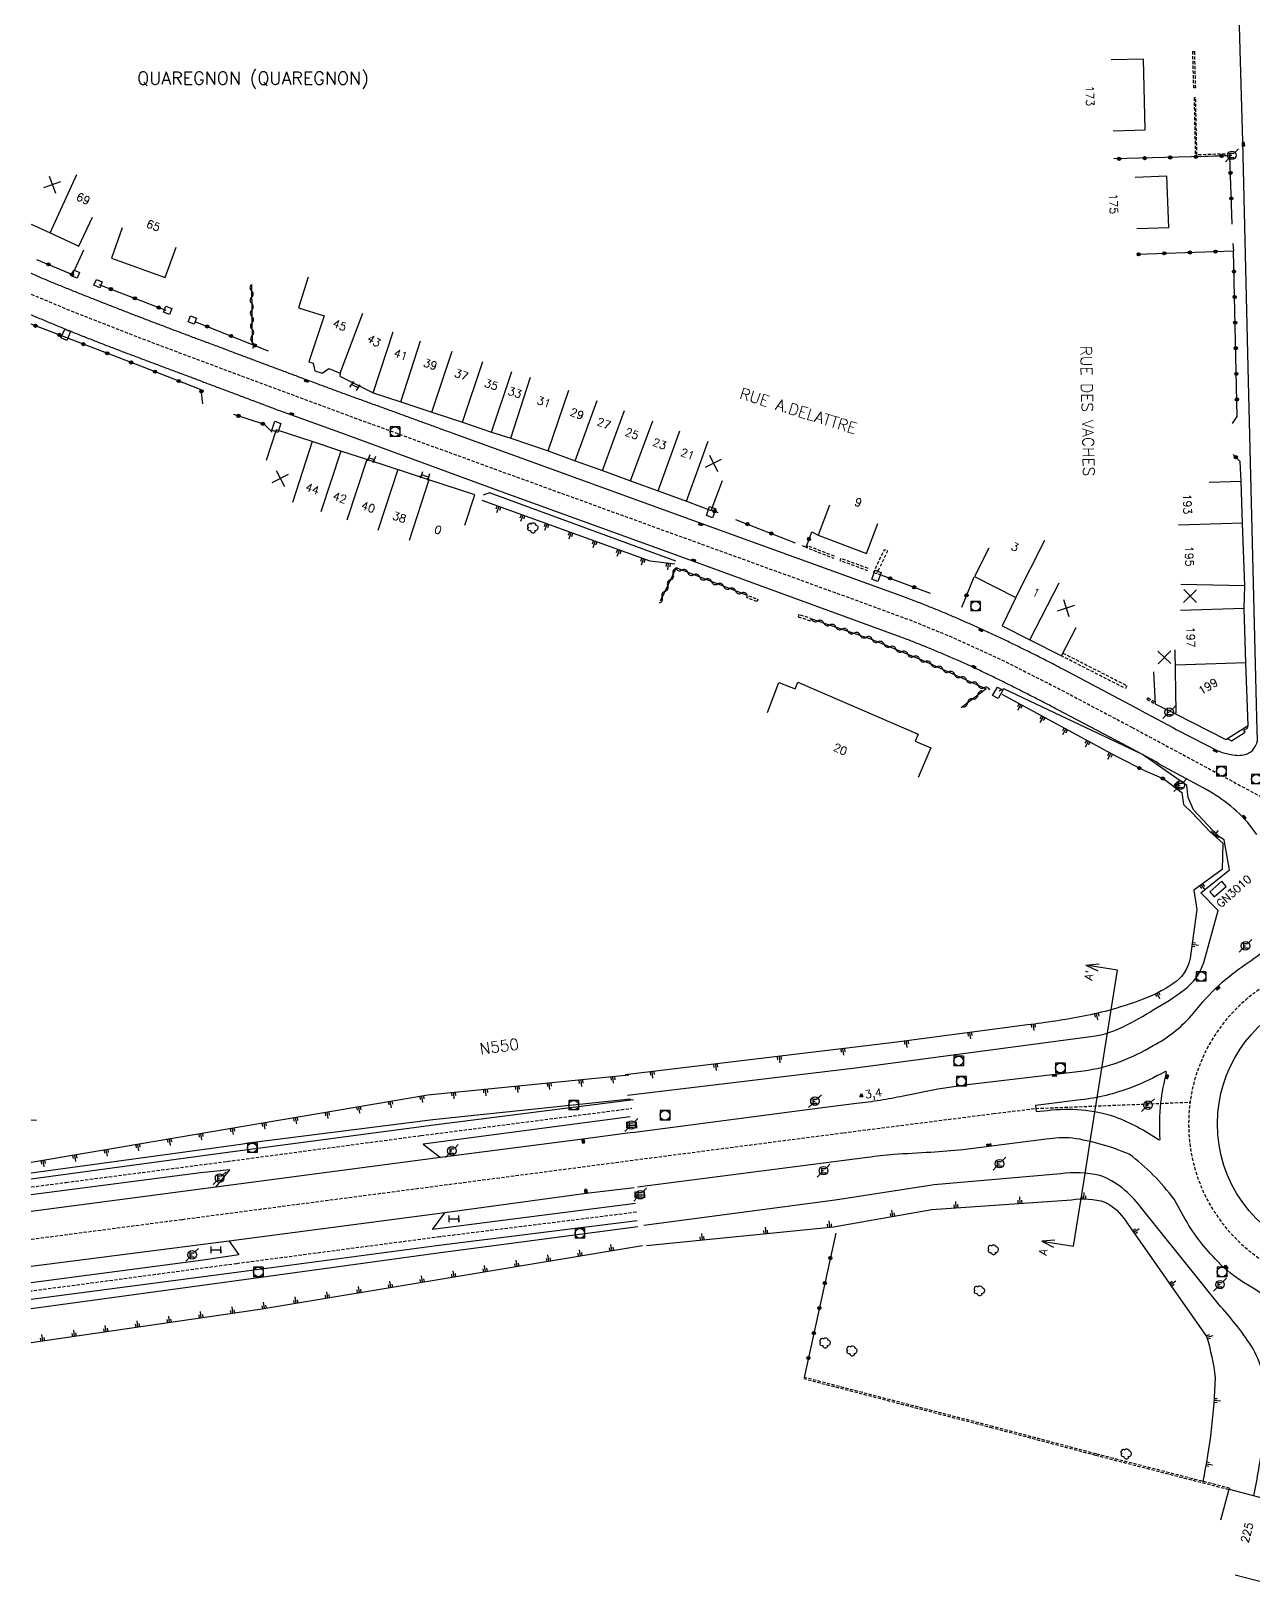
# Model space of a CAD drawing. Header units: millimetres. Extents: x 114000 to 115000, y 124000 to 125000.
# Drawn here: x 114000 to 114190.9, y 124000 to 124244 of the extents above; entities that cross this region are included whole.
import ezdxf
from ezdxf.enums import TextEntityAlignment as Align

# ---------------------------------------------------------------- set-up
doc = ezdxf.new("R2010")
doc.units = ezdxf.units.MM
doc.linetypes.add('DASHED', pattern=[0.75, 0.5, -0.25])
doc.layers.get('0').update_dxf_attribs({"linetype": 'CONTINUOUS'})
for name, color, linetype in [('W0001', 6, 'DASHED'), ('W0008', 7, 'CONTINUOUS'), ('W0100', 7, 'CONTINUOUS'), ('W0105', 7, 'CONTINUOUS'), ('W0112', 1, 'DASHED'), ('W0211', 2, 'CONTINUOUS'), ('W0300', 7, 'CONTINUOUS'), ('W0310', 3, 'CONTINUOUS'), ('W0322', 7, 'CONTINUOUS'), ('W0334', 7, 'CONTINUOUS'), ('W0400', 7, 'CONTINUOUS'), ('W0420', 7, 'CONTINUOUS'), ('W0471', 7, 'CONTINUOUS'), ('W0851', 7, 'CONTINUOUS'), ('W0980', 7, 'CONTINUOUS'), ('W0984', 7, 'CONTINUOUS'), ('W0989', 7, 'CONTINUOUS'), ('W0991', 7, 'CONTINUOUS'), ('W1102', 7, 'CONTINUOUS'), ('W1471', 7, 'CONTINUOUS'), ('W1474', 7, 'CONTINUOUS')]:
    doc.layers.add(name, color=color, linetype=linetype)
doc.styles.get("Standard").update_dxf_attribs({"font": 'romans.shx', "width": 0.85})

# ---------------------------------------------------------------- blocks, each defined once
blk = doc.blocks.new('T471')
for p, q in [((-0.333334, 0.333334), (-0.333334, -0.333334)), ((-0.333334, 0.333334), (0.333334, 0.333334)), ((-0.333334, 0), (0, 0)), ((0.500001, 0.500001), (1.000002, 1.000002)), ((-0.500001, -0.500001), (-1.000002, -1.000002)), ((-0.333334, -0.333334), (0.333334, -0.333334))]:
    blk.add_line(p, q)
blk.add_ellipse((0, 0), major_axis=(0.471405, 0.471405), ratio=1, start_param=5.4977871438, end_param=11.780972451)
blk = doc.blocks.new('T1474')
at = {"color": 0, "linetype": 'Continuous', "flags": 128}
for points in [[(-0.75, -0.5), (-0.75, 0.5)], [(-0.75, 0), (0.75, 0)], [(0.75, 0), (0.75, -0.5), (0.75, 0.5)]]:
    blk.add_lwpolyline(points, dxfattribs=at)
blk = doc.blocks.new('T420')
for p, q in [((0.75, 0.75), (-0.75, 0.75)), ((-0.75, 0.75), (-0.75, -0.75)), ((0.75, 0.75), (0.75, -0.75)), ((0.75, -0.75), (-0.75, -0.75))]:
    blk.add_line(p, q)
blk.add_ellipse((0, 0), major_axis=(-0.53, 0.53), ratio=1, start_param=3.926991, end_param=10.210176)
blk = doc.blocks.new('T400')
for p, q in [((-0.15, 0.3), (0.15, 0.3)), ((-0.15, -0.25), (-0.15, 0.3)), ((-0.15, 0.15), (0.15, 0.15)), ((-0.15, 0), (0.15, 0)), ((0.15, 0.3), (0.15, -0.25)), ((-0.15, -0.15), (0.15, -0.15)), ((-0.15, -0.25), (-0.15, -0.3)), ((-0.15, -0.3), (0.15, -0.3)), ((0.15, -0.3), (0.15, -0.25))]:
    blk.add_line(p, q)
blk = doc.blocks.new('t211o')
at = {"color": 0, "linetype": 'Continuous'}
for p, q in [((-0.29, 0.5), (-0.29, 0)), ((0, 1), (0, 0)), ((0.29, 0.5), (0.29, 0))]:
    blk.add_line(p, q, dxfattribs=at)
blk = doc.blocks.new('t322o')
at = {"color": 0, "linetype": 'Continuous'}
for radius in [0.25, 0.15]:
    blk.add_circle((0, 0), radius, dxfattribs=at)
blk = doc.blocks.new('T851')
for p, q in [((-0.25, -0.15), (0, 0.32)), ((0, 0.32), (0.25, -0.15)), ((-0.25, -0.15), (0.25, -0.15))]:
    blk.add_line(p, q)
for major_axis in [(-0.106, 0.106), (-0.0354, 0.0354), (-0.0236, 0.0236)]:
    blk.add_ellipse((0, 0), major_axis=major_axis, ratio=1, start_param=3.926991, end_param=10.210176)
blk = doc.blocks.new('T300')
for p, q in [((-0.8, 0.51), (-0.86, 0.34)), ((-0.86, 0.34), (-0.86, 0.17)), ((-0.86, 0.17), (-0.74, 0.06)), ((-0.69, 0.63), (-0.8, 0.51)), ((-0.8, -0.06), (-0.74, 0.06)), ((-0.74, 0.06), (-0.69, 0.11)), ((-0.57, 0.69), (-0.69, 0.63)), ((-0.46, 0.69), (-0.57, 0.69)), ((-0.29, 0.63), (-0.46, 0.69)), ((-0.29, 0.63), (-0.17, 0.74)), ((-0.23, 0.57), (-0.29, 0.63)), ((-0.17, 0.74), (-0.06, 0.8)), ((-0.06, 0.8), (0.06, 0.8)), ((0.06, 0.8), (0.23, 0.74)), ((0.23, 0.74), (0.34, 0.63)), ((0.34, 0.63), (0.4, 0.51)), ((0.46, 0.46), (0.34, 0.46)), ((0.4, 0.51), (0.4, 0.46)), ((0.57, 0.4), (0.46, 0.46)), ((0.57, 0.4), (0.69, 0.29)), ((0.69, 0.29), (0.74, 0.17)), ((0.74, 0.06), (0.69, -0.17)), ((0.74, 0.17), (0.74, 0.06)), ((-0.8, -0.17), (-0.8, -0.06)), ((-0.8, -0.23), (-0.8, -0.17)), ((-0.74, -0.34), (-0.8, -0.23)), ((-0.69, -0.4), (-0.74, -0.34)), ((-0.51, -0.46), (-0.69, -0.4)), ((-0.4, -0.46), (-0.51, -0.46)), ((-0.4, -0.46), (-0.34, -0.46)), ((-0.34, -0.46), (-0.34, -0.4)), ((-0.34, -0.51), (-0.34, -0.46)), ((-0.29, -0.63), (-0.34, -0.51)), ((-0.17, -0.74), (-0.29, -0.63)), ((-0.06, -0.8), (-0.17, -0.74)), ((0.06, -0.8), (-0.06, -0.8)), ((0.17, -0.74), (0.06, -0.8)), ((0.23, -0.69), (0.17, -0.74)), ((0.29, -0.46), (0.23, -0.46)), ((0.29, -0.63), (0.23, -0.69)), ((0.46, -0.4), (0.29, -0.46)), ((0.34, -0.51), (0.29, -0.63)), ((0.34, -0.51), (0.34, -0.46)), ((0.57, -0.34), (0.46, -0.4)), ((0.63, -0.29), (0.57, -0.34)), ((0.69, -0.17), (0.63, -0.29))]:
    blk.add_line(p, q)
blk = doc.blocks.new('t991o')
at = {"color": 0, "linetype": 'Continuous'}
for p, q in [((-1, 1), (1, -1)), ((-1, -1), (1, 1))]:
    blk.add_line(p, q, dxfattribs=at)
blk = doc.blocks.new('t105o')
for p, q in [((-0.5, 0), (0.5, 0)), ((0.5, 0), (0.2, 0.1)), ((0.5, 0), (0.2, -0.1))]:
    blk.add_line(p, q)
blk = doc.blocks.new('t112o')
at = {"color": 0, "linetype": 'Continuous'}
for p, q in [((-0.5, 0.5), (0.5, 0.5)), ((-0.5, -0.5), (-0.5, 0.5)), ((0.5, 0.5), (0.5, -0.5)), ((0.5, -0.5), (-0.5, -0.5))]:
    blk.add_line(p, q, dxfattribs=at)
blk = doc.blocks.new('t310o')
at = {"color": 0, "linetype": 'Continuous'}
for centre, start, end in [((-0.5, 0.38), 216.8699, 323.1304), ((0.5, -0.37), 36.8699, 143.1303)]:
    blk.add_arc(centre, 0.625, start, end, dxfattribs=at)
blk = doc.blocks.new('T1471')
at = {"color": 0, "linetype": 'Continuous', "flags": 128}
blk.add_lwpolyline([(-0.75, -0.5), (-0.75, 0.5), (0.75, 0.5), (0.75, -0.5), (-0.75, -0.5)], dxfattribs=at)

msp = doc.modelspace()

# ---------------------------------------------------------------- linework, layer by layer
at = {"layer": 'W0001', "flags": 128}
msp.add_lwpolyline([(114000, 124202.89), (114005.97, 124200.38), (114017.11, 124196.02), (114031.82, 124190.49), (114050.61, 124183.53), (114072.33, 124175.59), (114129.26, 124154.92), (114137.37, 124151.94), (114144.03, 124149.22), (114151.54, 124145.78), (114160.27, 124141.37), (114171.9, 124135.22)], dxfattribs=at)
at = {"layer": 'W0001'}
for points in [[(114171.92, 124135.21), (114196, 124122.26)], [(114000, 124063.4), (114005.44, 124064.12), (114030.6, 124067.4), (114060.86, 124071.43), (114093.81, 124075.69)], [(114094.29, 124067.63), (114126.86, 124071.87), (114150.24, 124074.86), (114156.89, 124075.67), (114180.99, 124076.65)], [(114000, 124055.24), (114023.6, 124058.34), (114094.05, 124067.59)], [(114094.52, 124059.45), (114063.81, 124055.6), (114032.07, 124051.41), (114009.07, 124048.32), (114000, 124047.12)]]:
    msp.add_lwpolyline(points, dxfattribs=at)
msp.add_lwpolyline([(114202.87, 124098.53, 0.922922), (114205.59, 124047.75, 0.513245), (114230.62, 124080.83, 0.36578), (114202.86, 124098.58)], format="xyb", dxfattribs=at)
at = {"layer": 'W0008', "flags": 128}
for points in [[(114173.32, 124137.85), (114178.39, 124135.12), (114178.81, 124134.85), (114181.24, 124133.64), (114185.32, 124131.56, 0.0687), (114187.13, 124131.03, 0.1029), (114189.36, 124130.89, 0.165), (114190.87, 124131.77, 0.087), (114191.52, 124133.12), (114191.42, 124136.68), (114190.14, 124189.26), (114189.21, 124226.75), (114188.82, 124241.08), (114188.52, 124252.53, 0.0012), (114188.24, 124262.42, 0.0032), (114187.85, 124273.67), (114186.53, 124303.96), (114186.11, 124314.09), (114184.05, 124360.64), (114183.41, 124376.56, 0.0172), (114182.66, 124387.17, 0.0091), (114181.6, 124395.07), (114174.69, 124436.66, 0.0136)], [(114191.4, 124118.45, 0.0597), (114188.26, 124122.12, 0.0345), (114184.48, 124124.95), (114183.71, 124125.37, 0.006914), (114183.04, 124125.74), (114176.15, 124129.44), (114175.69, 124129.82), (114170.52, 124132.57)], [(114093.88, 124071.89), (114122.37, 124075.67), (114128.9, 124076.47, 0.0091), (114132.59, 124076.97, 0.0089), (114136.2, 124077.65), (114141.62, 124078.72), (114146.22, 124079.41), (114164.33, 124081.56, 0.0595), (114169.95, 124082.95, 0.0418), (114175.24, 124085.48, 0.0873), (114181.22, 124090.19), (114182.54, 124091.76, -0.0428), (114186.55, 124095.86, -0.022), (114190.05, 124098.47, 0.0777), (114193.56, 124101.5, 0.0592)], [(114202.1, 124000), (114203.62, 124007.95), (114204.27, 124011.93), (114204.15, 124012.49, 0.0156), (114203.27, 124029.22, 0.0767), (114199.92, 124037.85, 0.0608), (114195.06, 124044.12, 0.0628), (114191.1, 124047.41), (114189.34, 124048.48, -0.0595), (114185.36, 124051.71, -0.0707), (114179.95, 124058.86), (114178.49, 124061.51, 0.0708), (114171.48, 124068.53, 0.0606), (114162.61, 124071.04, 0.0455), (114158.49, 124070.88), (114145.49, 124069.22), (114140.51, 124068.81, -0.0007), (114134.69, 124068.48, 0.012), (114130.63, 124068.01), (114123.74, 124067.12), (114094.7, 124063.35)]]:
    msp.add_lwpolyline(points, format="xyb", dxfattribs=at)
for points in [[(114173.32, 124137.85), (114161.32, 124144.18), (114161.1, 124144.3), (114160.88, 124144.42), (114160.66, 124144.53), (114160.44, 124144.65), (114160.23, 124144.77), (114160.01, 124144.88), (114159.79, 124145), (114159.57, 124145.11), (114159.35, 124145.23), (114159.13, 124145.34), (114158.91, 124145.45), (114158.69, 124145.57), (114158.47, 124145.68), (114158.25, 124145.79), (114158.03, 124145.91), (114157.81, 124146.02), (114157.58, 124146.13), (114157.36, 124146.25), (114157.13, 124146.36), (114156.9, 124146.47), (114156.68, 124146.59), (114156.45, 124146.7), (114156.22, 124146.81), (114156, 124146.93), (114155.77, 124147.04), (114155.54, 124147.15), (114155.31, 124147.27), (114155.09, 124147.38), (114154.86, 124147.49), (114154.63, 124147.6), (114154.4, 124147.71), (114154.18, 124147.82), (114153.95, 124147.94), (114153.72, 124148.05), (114153.49, 124148.16), (114153.26, 124148.27), (114153.04, 124148.38), (114152.81, 124148.49), (114152.58, 124148.6), (114152.35, 124148.71), (114152.12, 124148.82), (114151.89, 124148.92), (114151.66, 124149.03), (114151.43, 124149.14), (114151.2, 124149.25), (114150.98, 124149.36), (114150.75, 124149.46), (114150.53, 124149.57), (114150.3, 124149.67), (114150.08, 124149.77), (114149.86, 124149.88), (114149.63, 124149.98), (114149.41, 124150.08), (114149.19, 124150.19), (114148.96, 124150.29), (114148.74, 124150.39), (114148.51, 124150.5), (114148.29, 124150.6), (114148.06, 124150.7), (114147.84, 124150.8), (114147.62, 124150.9), (114147.39, 124151.01), (114147.17, 124151.11), (114146.94, 124151.21), (114146.72, 124151.31), (114146.49, 124151.41), (114146.27, 124151.51), (114146.04, 124151.61), (114145.82, 124151.71), (114145.59, 124151.81), (114145.36, 124151.91), (114145.14, 124152.01), (114144.91, 124152.11), (114144.69, 124152.2), (114144.46, 124152.3), (114144.23, 124152.4), (114144.01, 124152.5), (114143.78, 124152.6), (114143.55, 124152.69), (114143.33, 124152.79), (114143.1, 124152.89), (114142.87, 124152.98), (114142.65, 124153.08), (114142.42, 124153.17), (114142.19, 124153.27), (114141.97, 124153.36), (114141.74, 124153.45), (114141.51, 124153.55), (114141.28, 124153.64), (114141.06, 124153.73), (114140.83, 124153.83), (114140.6, 124153.92), (114140.37, 124154.01), (114140.14, 124154.1), (114139.92, 124154.19), (114139.69, 124154.28), (114139.46, 124154.37), (114139.23, 124154.46), (114139, 124154.55), (114138.77, 124154.64), (114138.54, 124154.73), (114138.31, 124154.82), (114138.08, 124154.91), (114137.85, 124155), (114137.62, 124155.08), (114137.39, 124155.17), (114137.16, 124155.26), (114136.93, 124155.34), (114136.7, 124155.43), (114104.06, 124167.28), (114073.67, 124178.29), (114065.88, 124181.13), (114065.64, 124181.22), (114065.4, 124181.31), (114065.17, 124181.39), (114064.93, 124181.48), (114064.7, 124181.56), (114064.46, 124181.65), (114064.23, 124181.73), (114063.99, 124181.82), (114063.76, 124181.91), (114063.52, 124181.99), (114063.29, 124182.08), (114063.05, 124182.16), (114062.82, 124182.25), (114062.58, 124182.33), (114062.35, 124182.42), (114062.11, 124182.51), (114061.88, 124182.59), (114061.64, 124182.68), (114061.4, 124182.76), (114061.17, 124182.85), (114060.93, 124182.93), (114060.7, 124183.02), (114060.46, 124183.11), (114060.23, 124183.19), (114059.99, 124183.28), (114059.76, 124183.36), (114059.52, 124183.45), (114059.29, 124183.53), (114059.05, 124183.62), (114058.82, 124183.71), (114058.58, 124183.79), (114058.35, 124183.88), (114058.11, 124183.96), (114057.88, 124184.05), (114057.64, 124184.13), (114057.4, 124184.22), (114057.17, 124184.31), (114056.93, 124184.39), (114056.7, 124184.48), (114056.46, 124184.56), (114056.23, 124184.65), (114055.99, 124184.73), (114055.76, 124184.82), (114055.52, 124184.9), (114055.29, 124184.99), (114055.05, 124185.08), (114054.81, 124185.16), (114054.58, 124185.25), (114054.34, 124185.33), (114054.11, 124185.42), (114053.87, 124185.5), (114053.64, 124185.59), (114053.4, 124185.67), (114053.16, 124185.76), (114052.93, 124185.84), (114052.69, 124185.93), (114052.46, 124186.01), (114052.22, 124186.1), (114051.99, 124186.18), (114051.75, 124186.27), (114051.52, 124186.36), (114051.28, 124186.44), (114051.04, 124186.53), (114050.81, 124186.61), (114050.57, 124186.7), (114050.34, 124186.78), (114050.1, 124186.87), (114049.87, 124186.95), (114049.63, 124187.04), (114049.4, 124187.13), (114049.16, 124187.21), (114048.93, 124187.3), (114048.69, 124187.38), (114048.46, 124187.47), (114048.22, 124187.56), (114047.98, 124187.64), (114047.75, 124187.73), (114047.51, 124187.82), (114047.28, 124187.9), (114047.04, 124187.99), (114046.8, 124188.08), (114046.57, 124188.17), (114046.33, 124188.25), (114046.09, 124188.34), (114045.86, 124188.43), (114045.62, 124188.52), (114045.38, 124188.61), (114045.14, 124188.69), (114044.91, 124188.78), (114044.67, 124188.87), (114044.43, 124188.96), (114044.2, 124189.05), (114043.96, 124189.13), (114043.72, 124189.22), (114043.49, 124189.31), (114043.25, 124189.4), (114043.01, 124189.49), (114042.78, 124189.58), (114042.54, 124189.66), (114042.3, 124189.75), (114042.07, 124189.84), (114041.83, 124189.93), (114041.59, 124190.02), (114041.36, 124190.11), (114041.12, 124190.2), (114040.88, 124190.28), (114040.65, 124190.37), (114040.41, 124190.46), (114040.17, 124190.55), (114039.94, 124190.64), (114039.7, 124190.73), (114039.46, 124190.82), (114039.23, 124190.91), (114038.99, 124190.99), (114038.75, 124191.08), (114038.52, 124191.17), (114038.29, 124191.26), (114038.06, 124191.34), (114037.83, 124191.43), (114037.59, 124191.52), (114037.36, 124191.6), (114037.13, 124191.69), (114036.9, 124191.78), (114036.67, 124191.86), (114036.44, 124191.95), (114036.2, 124192.04), (114035.97, 124192.12), (114035.74, 124192.21), (114035.51, 124192.3), (114035.28, 124192.39), (114035.05, 124192.47), (114034.81, 124192.56), (114034.58, 124192.65), (114034.35, 124192.73), (114034.12, 124192.82), (114033.89, 124192.91), (114033.66, 124192.99), (114033.42, 124193.08), (114033.19, 124193.17), (114032.96, 124193.26), (114032.73, 124193.34), (114032.5, 124193.43), (114032.27, 124193.52), (114032.03, 124193.6), (114031.8, 124193.69), (114031.57, 124193.78), (114031.34, 124193.87), (114031.11, 124193.95), (114030.88, 124194.04), (114030.64, 124194.13), (114030.41, 124194.22), (114030.18, 124194.3), (114029.95, 124194.39), (114029.72, 124194.48), (114029.49, 124194.56), (114029.26, 124194.65), (114029.02, 124194.74), (114028.79, 124194.83), (114028.56, 124194.91), (114028.33, 124195), (114028.09, 124195.09), (114027.85, 124195.18), (114027.62, 124195.26), (114027.38, 124195.35), (114027.15, 124195.44), (114026.91, 124195.53), (114026.68, 124195.61), (114026.44, 124195.7), (114026.2, 124195.79), (114025.97, 124195.88), (114025.73, 124195.97), (114025.5, 124196.05), (114025.26, 124196.14), (114025.03, 124196.23), (114024.79, 124196.32), (114024.56, 124196.41), (114024.32, 124196.49), (114024.09, 124196.58), (114023.85, 124196.67), (114023.62, 124196.76), (114023.38, 124196.85), (114023.15, 124196.94), (114022.91, 124197.03), (114022.68, 124197.11), (114022.44, 124197.2), (114022.2, 124197.29), (114021.97, 124197.38), (114021.73, 124197.47), (114021.5, 124197.56), (114021.26, 124197.65), (114021.03, 124197.74), (114020.79, 124197.83), (114020.56, 124197.92), (114020.32, 124198), (114020.09, 124198.09), (114019.85, 124198.18), (114019.62, 124198.27), (114019.39, 124198.36), (114019.15, 124198.45), (114018.92, 124198.54), (114018.68, 124198.63), (114018.45, 124198.72), (114018.21, 124198.81), (114017.98, 124198.9), (114017.74, 124198.99), (114017.51, 124199.08), (114017.28, 124199.17), (114017.05, 124199.26), (114016.82, 124199.35), (114016.59, 124199.43), (114016.35, 124199.52), (114016.12, 124199.61), (114015.89, 124199.7), (114015.66, 124199.79), (114015.43, 124199.88), (114015.2, 124199.97), (114014.97, 124200.06), (114014.74, 124200.15), (114014.51, 124200.24), (114014.27, 124200.33), (114014.04, 124200.42), (114013.81, 124200.51), (114013.58, 124200.6), (114013.35, 124200.69), (114013.12, 124200.78), (114012.89, 124200.87), (114012.66, 124200.96), (114012.43, 124201.05), (114012.2, 124201.14), (114011.97, 124201.23), (114011.74, 124201.32), (114011.51, 124201.41), (114011.27, 124201.5), (114011.04, 124201.59), (114010.81, 124201.68), (114010.58, 124201.77), (114010.35, 124201.86), (114010.12, 124201.95), (114009.89, 124202.04), (114009.66, 124202.14), (114009.43, 124202.23), (114009.2, 124202.32), (114008.97, 124202.41), (114008.74, 124202.5), (114008.51, 124202.59), (114008.28, 124202.69), (114008.05, 124202.78), (114007.82, 124202.87), (114007.59, 124202.96), (114007.36, 124203.05), (114007.13, 124203.15), (114006.9, 124203.24), (114006.67, 124203.33), (114006.44, 124203.42), (114006.21, 124203.52), (114005.98, 124203.61), (114005.75, 124203.7), (114005.52, 124203.79), (114005.29, 124203.89), (114005.06, 124203.98), (114004.83, 124204.07), (114004.6, 124204.17), (114004.37, 124204.26), (114004.14, 124204.35), (114003.91, 124204.45), (114003.68, 124204.54), (114003.45, 124204.64), (114003.22, 124204.73), (114003, 124204.83), (114002.77, 124204.92), (114002.54, 124205.02), (114002.31, 124205.12), (114002.08, 124205.21), (114001.85, 124205.31), (114001.62, 124205.41), (114001.4, 124205.51), (114001.17, 124205.6), (114000.94, 124205.7), (114000.71, 124205.8), (114000.49, 124205.9), (114000.26, 124206), (114000.03, 124206.1), (114000, 124206.11)], [(114170.52, 124132.57), (114160.36, 124137.95), (114160.14, 124138.07), (114159.92, 124138.18), (114159.69, 124138.3), (114159.47, 124138.42), (114159.25, 124138.53), (114159.03, 124138.65), (114158.8, 124138.77), (114158.58, 124138.88), (114158.36, 124139), (114158.13, 124139.11), (114157.91, 124139.23), (114157.69, 124139.35), (114157.46, 124139.46), (114157.24, 124139.58), (114157.02, 124139.69), (114156.79, 124139.81), (114156.57, 124139.92), (114156.35, 124140.03), (114156.12, 124140.15), (114155.9, 124140.26), (114155.67, 124140.38), (114155.45, 124140.49), (114155.23, 124140.6), (114155, 124140.72), (114154.78, 124140.83), (114154.55, 124140.94), (114154.33, 124141.06), (114154.1, 124141.17), (114153.88, 124141.28), (114153.65, 124141.4), (114153.42, 124141.51), (114153.2, 124141.62), (114152.97, 124141.74), (114152.75, 124141.85), (114152.52, 124141.96), (114152.3, 124142.08), (114152.07, 124142.19), (114151.84, 124142.3), (114151.62, 124142.41), (114151.39, 124142.53), (114151.17, 124142.64), (114150.94, 124142.75), (114150.71, 124142.86), (114150.49, 124142.97), (114150.26, 124143.08), (114150.03, 124143.2), (114149.81, 124143.31), (114149.58, 124143.42), (114149.35, 124143.53), (114149.13, 124143.64), (114148.9, 124143.74), (114148.67, 124143.85), (114148.44, 124143.96), (114148.21, 124144.07), (114147.99, 124144.18), (114147.76, 124144.28), (114147.53, 124144.39), (114147.3, 124144.5), (114147.07, 124144.6), (114146.84, 124144.71), (114146.62, 124144.81), (114146.39, 124144.92), (114146.16, 124145.02), (114145.93, 124145.12), (114145.7, 124145.23), (114145.47, 124145.33), (114145.24, 124145.43), (114145.01, 124145.53), (114144.78, 124145.64), (114144.55, 124145.74), (114144.32, 124145.84), (114144.09, 124145.94), (114143.86, 124146.04), (114143.63, 124146.14), (114143.4, 124146.24), (114143.17, 124146.34), (114142.94, 124146.44), (114142.71, 124146.54), (114142.48, 124146.64), (114142.25, 124146.74), (114142.02, 124146.83), (114141.79, 124146.93), (114141.55, 124147.03), (114141.32, 124147.13), (114141.09, 124147.22), (114140.86, 124147.32), (114140.63, 124147.42), (114140.4, 124147.51), (114140.18, 124147.6), (114139.95, 124147.7), (114139.72, 124147.79), (114139.5, 124147.88), (114139.27, 124147.97), (114139.04, 124148.06), (114138.81, 124148.15), (114138.59, 124148.24), (114138.36, 124148.33), (114138.13, 124148.42), (114137.9, 124148.51), (114137.68, 124148.6), (114137.45, 124148.69), (114137.22, 124148.78), (114136.99, 124148.87), (114136.76, 124148.95), (114136.53, 124149.04), (114136.3, 124149.13), (114136.07, 124149.21), (114135.84, 124149.3), (114135.62, 124149.38), (114135.39, 124149.47), (114102.89, 124161.33), (114072.32, 124172.41), (114048.34, 124181.2), (114038.69, 124184.71), (114038.46, 124184.79), (114038.22, 124184.88), (114037.99, 124184.97), (114037.75, 124185.06), (114037.52, 124185.15), (114037.28, 124185.24), (114037.04, 124185.33), (114036.81, 124185.41), (114036.57, 124185.5), (114036.34, 124185.59), (114036.1, 124185.68), (114035.86, 124185.77), (114035.63, 124185.86), (114035.39, 124185.95), (114035.16, 124186.03), (114034.92, 124186.12), (114034.69, 124186.21), (114034.45, 124186.3), (114034.21, 124186.39), (114033.98, 124186.48), (114033.74, 124186.57), (114033.51, 124186.65), (114033.27, 124186.74), (114033.04, 124186.83), (114032.8, 124186.92), (114032.56, 124187.01), (114032.33, 124187.1), (114032.09, 124187.19), (114031.86, 124187.28), (114031.62, 124187.36), (114031.39, 124187.45), (114031.15, 124187.54), (114030.91, 124187.63), (114030.68, 124187.72), (114030.45, 124187.81), (114030.22, 124187.89), (114029.99, 124187.98), (114029.75, 124188.07), (114029.52, 124188.15), (114029.29, 124188.24), (114029.06, 124188.33), (114028.83, 124188.42), (114028.6, 124188.5), (114028.37, 124188.59), (114028.14, 124188.68), (114027.91, 124188.76), (114027.67, 124188.85), (114027.44, 124188.94), (114027.21, 124189.03), (114026.98, 124189.11), (114026.75, 124189.2), (114026.52, 124189.29), (114026.29, 124189.38), (114026.06, 124189.46), (114025.83, 124189.55), (114025.6, 124189.64), (114025.36, 124189.72), (114025.13, 124189.81), (114024.9, 124189.9), (114024.67, 124189.99), (114024.44, 124190.07), (114024.21, 124190.16), (114023.98, 124190.25), (114023.75, 124190.33), (114023.52, 124190.42), (114023.28, 124190.51), (114023.05, 124190.6), (114022.81, 124190.69), (114022.58, 124190.77), (114022.34, 124190.86), (114022.11, 124190.95), (114021.87, 124191.04), (114021.64, 124191.12), (114021.4, 124191.21), (114021.17, 124191.3), (114020.93, 124191.39), (114020.7, 124191.48), (114020.46, 124191.56), (114020.23, 124191.65), (114019.99, 124191.74), (114019.76, 124191.83), (114019.52, 124191.91), (114019.29, 124192), (114019.06, 124192.09), (114018.82, 124192.18), (114018.59, 124192.26), (114018.35, 124192.35), (114018.12, 124192.44), (114017.88, 124192.53), (114017.65, 124192.61), (114017.41, 124192.7), (114017.18, 124192.79), (114016.94, 124192.88), (114016.71, 124192.97), (114016.47, 124193.05), (114016.24, 124193.14), (114016, 124193.23), (114015.77, 124193.32), (114015.53, 124193.41), (114015.3, 124193.5), (114015.07, 124193.58), (114014.83, 124193.67), (114014.6, 124193.76), (114014.36, 124193.85), (114014.13, 124193.94), (114013.9, 124194.03), (114013.66, 124194.12), (114013.43, 124194.21), (114013.19, 124194.3), (114012.96, 124194.39), (114012.73, 124194.48), (114012.49, 124194.57), (114012.26, 124194.66), (114012.03, 124194.75), (114011.79, 124194.84), (114011.56, 124194.93), (114011.33, 124195.02), (114011.09, 124195.11), (114010.86, 124195.2), (114010.63, 124195.3), (114010.39, 124195.39), (114010.16, 124195.48), (114009.93, 124195.57), (114009.7, 124195.66), (114009.46, 124195.75), (114009.23, 124195.84), (114009, 124195.93), (114008.76, 124196.03), (114008.53, 124196.12), (114008.3, 124196.21), (114008.07, 124196.3), (114007.83, 124196.39), (114007.6, 124196.49), (114007.37, 124196.58), (114007.14, 124196.67), (114006.91, 124196.76), (114006.67, 124196.86), (114006.44, 124196.95), (114006.21, 124197.05), (114005.98, 124197.14), (114005.75, 124197.23), (114005.51, 124197.33), (114005.28, 124197.42), (114005.05, 124197.52), (114004.82, 124197.61), (114004.59, 124197.71), (114004.36, 124197.8), (114004.13, 124197.9), (114003.89, 124197.99), (114003.66, 124198.09), (114003.43, 124198.19), (114003.2, 124198.28), (114002.97, 124198.38), (114002.74, 124198.48), (114002.51, 124198.57), (114002.28, 124198.67), (114002.05, 124198.77), (114001.82, 124198.86), (114001.58, 124198.96), (114001.35, 124199.06), (114001.12, 124199.15), (114000.89, 124199.25), (114000.66, 124199.35), (114000.43, 124199.45), (114000.2, 124199.55), (114000, 124199.63)]]:
    msp.add_lwpolyline(points, dxfattribs=at)
at = {"layer": 'W0008', "elevation": 100.54, "flags": 128}
for points in [[(114159.89, 124055.11), (114157.84, 124054.93), (114162.77, 124054.14), (114164.69, 124066.13), (114165.54, 124071.48), (114169.67, 124097.28), (114164.73, 124098.07), (114166.78, 124098.25), (114166.78, 124098.25)], [(114164.73, 124098.07), (114166.57, 124097.15), (114166.57, 124097.15)], [(114157.84, 124054.93), (114159.68, 124054), (114159.68, 124054)]]:
    msp.add_lwpolyline(points, dxfattribs=at)
at = {"layer": 'W0008', "flags": 128}
for points in [[(114222.2, 124059.59, -0.7285), (114185.34, 124074.97, -0.6473), (114221.43, 124087.81, -0.38565)], [(114176.3, 124070.8, -0.0343), (114176.42, 124076.57, -0.0288), (114177.33, 124081.33), (114177.13, 124081.44, -0.0269), (114171.76, 124078.91, -0.062), (114163.87, 124077), (114156.83, 124076.15), (114156.95, 124075.18), (114158.71, 124075.37, -0.0467), (114164.03, 124075.46, -0.0631), (114169.21, 124074.4, -0.0544), (114176.16, 124070.77)]]:
    msp.add_lwpolyline(points, format="xyb", close=True, dxfattribs=at)
at = {"layer": 'W0008'}
for points in [[(114094.08, 124077.02), (114062.9, 124073.07), (114030.3, 124068.74), (114000, 124064.62)], [(114093.53, 124074.36), (114061.23, 124070.11), (114063.92, 124068)], [(114093.92, 124071.91), (114086.17, 124070.87), (114063.94, 124068), (114028.85, 124063.38), (114000, 124059.58)], [(114028.85, 124063.38), (114031.03, 124066.07), (114026.44, 124065.6), (114000, 124062.17)], [(114094.19, 124063.27), (114086.66, 124062.4), (114064.59, 124059.35), (114030.9, 124054.93), (114000, 124050.98)], [(114094.4, 124060.81), (114062.68, 124056.77), (114064.59, 124059.35)], [(114094.64, 124058.09), (114063.29, 124054.23), (114032.86, 124050.15), (114000, 124045.81)], [(114030.9, 124054.93), (114032.41, 124052.82), (114026.85, 124051.98), (114000, 124048.42)]]:
    msp.add_lwpolyline(points, dxfattribs=at)
at = {"layer": 'W0100', "flags": 128}
for points in [[(114168.98, 124228.43), (114173.98, 124228.56), (114173.69, 124239.63), (114168.69, 124239.5)], [(114172.66, 124213.14), (114177.66, 124213.31), (114177.38, 124221.3), (114172.39, 124221.13)], [(114000, 124213.84), (114002.96, 124212.48), (114007.45, 124210.4), (114009.55, 124214.94)], [(114014.2, 124213.23), (114012.51, 124208.52), (114020.93, 124205.51), (114022.61, 124210.22)], [(114043.26, 124205.54), (114041.75, 124200.77), (114045.73, 124199.51), (114043.35, 124192.34), (114044.02, 124192.12), (114044.31, 124190.93), (114045.42, 124190.53), (114046.47, 124191.25), (114048.26, 124190.57), (114048.2, 124190.06), (114053.41, 124187.47), (114057.7, 124186.08), (114062.59, 124184.47), (114067.37, 124182.87), (114071.89, 124181.35), (114074.92, 124180.38), (114080.73, 124178.42), (114084.94, 124176.87), (114089.21, 124175.33), (114093.6, 124173.71), (114097.89, 124172.14), (114102.32, 124170.53), (114106.2, 124169.09), (114107.94, 124173.77)], [(114051.05, 124188.27), (114050.04, 124188.79)], [(114067.73, 124166.81), (114069.27, 124171.56), (114062.12, 124173.88), (114052.39, 124177.07), (114048.33, 124178.38), (114043.88, 124179.85), (114038.25, 124181.67), (114036.71, 124176.91)], [(114052.71, 124177.33), (114053.59, 124177.05)], [(114062.07, 124174.32), (114060.95, 124174.67)], [(114175.26, 124143.86), (114175.55, 124138.86), (114178.7, 124137.33), (114186.57, 124133.31), (114190.06, 124135.5), (114189.71, 124145.31), (114189.46, 124153.77), (114189.53, 124157.34), (114189.18, 124167.13), (114188.96, 124173.64), (114183.96, 124173.47)], [(114124.69, 124169.93), (114122.91, 124165.26), (114130.45, 124162.38), (114132.23, 124167.05)], [(114149.58, 124163.23), (114147.34, 124158.76), (114153.79, 124155.52), (114151.62, 124151.09), (114155.97, 124148.9), (114160.91, 124146.36), (114163.19, 124150.81)], [(114114.99, 124137.54), (114116.78, 124142.21), (114119.32, 124141.23), (114119.74, 124142.27), (114138.53, 124134.16), (114138.05, 124133.05), (114140.51, 124131.99), (114138.53, 124127.4)], [(114185.8, 124011.37), (114187.08, 124016.2), (114202.5, 124012.12), (114201.71, 124007.62), (114194.96, 124009.41), (114192.86, 124001.48), (114188.03, 124002.76)]]:
    msp.add_lwpolyline(points, dxfattribs=at)
msp.add_lwpolyline([(114185.93, 124111.16), (114184.06, 124109.5), (114184.76, 124108.71), (114186.63, 124110.37)], close=True, dxfattribs=at)
at = {"layer": 'W0112'}
for points in [[(114181.57, 124235.1), (114181.41, 124240.78), (114181.66, 124240.78), (114181.82, 124235.11)], [(114181.61, 124233.58), (114181.82, 124224.4), (114187.27, 124224.56), (114187.26, 124224.81), (114182.06, 124224.65), (114181.86, 124233.59)], [(114184.35, 124118.9), (114185.31, 124117.98), (114185.48, 124118.16), (114184.52, 124119.08)]]:
    msp.add_lwpolyline(points, close=True, dxfattribs=at)
at = {"layer": 'W0112', "flags": 128}
for points in [[(114125.43, 124161.94), (114121.22, 124163.59), (114121.1, 124163.29), (114125.31, 124161.64)], [(114130.7, 124160.05), (114126.43, 124161.6), (114126.31, 124161.29), (114130.58, 124159.74)], [(114133.74, 124162.8), (114132.02, 124159.17), (114131.55, 124159.4), (114133.27, 124163.02)], [(114113.38, 124154.88), (114111.74, 124155.47), (114111.87, 124155.81), (114113.5, 124155.22)], [(114119.78, 124152.48), (114121.77, 124151.85), (114121.88, 124152.19), (114119.88, 124152.82)]]:
    msp.add_lwpolyline(points, close=True, dxfattribs=at)
msp.add_lwpolyline([(114161.14, 124146.81), (114171.12, 124141.73), (114170.89, 124141.29), (114160.9, 124146.37)], dxfattribs=at)
at = {"layer": 'W0112'}
for points in [[(114175.53, 124139.16), (114174.36, 124139.8), (114174.24, 124139.59), (114175.55, 124138.86)], [(114187.05, 124016.09), (114166.25, 124021.45), (114150.11, 124025.74), (114120.65, 124033.41)], [(114187.19, 124016.18), (114187.22, 124016.31), (114166.31, 124021.69), (114150.18, 124025.98), (114120.71, 124033.65)]]:
    msp.add_lwpolyline(points, dxfattribs=at)
at = {"layer": 'W0211', "flags": 128}
for points in [[(114100.53, 124160.68), (114096.64, 124161.18), (114070.42, 124170.66)], [(114100.66, 124161.17), (114071.57, 124171.84), (114070.58, 124171.51)], [(114173.54, 124130.96), (114151.9, 124141.21), (114151.1, 124140.88)], [(114169.5, 124130.66), (114151.62, 124140.36)], [(114184.52, 124119.08), (114181.5, 124122.34), (114180.67, 124124.26), (114180.5, 124126.13), (114173.54, 124130.96)]]:
    msp.add_lwpolyline(points, dxfattribs=at)
at = {"layer": 'W0211'}
for points in [[(114176.93, 124127.13), (114179.7, 124125.04), (114179.95, 124123.17), (114181.28, 124121.91), (114184.11, 124118.9), (114186.09, 124117.14), (114186.01, 124113), (114181.6, 124109.76), (114182.04, 124106.75), (114181.02, 124099.16, -0.2094), (114178.29, 124095.12, -0.0649), (114173.25, 124092.59, -0.0426), (114164.32, 124090.07, -0.0158), (114155.61, 124088.72), (114134.8, 124085.95), (114092.75, 124080.9)], [(114096.08, 124054.25), (114125.3, 124057.16), (114140.65, 124059.88), (114162.48, 124061.39, -0.1154), (114167.68, 124061.04, -0.1354), (114170.97, 124058.04), (114183.56, 124040.04, -0.0437), (114184.91, 124033.62, -0.043011), (114182.97, 124017.4)]]:
    msp.add_lwpolyline(points, format="xyb", dxfattribs=at)
at = {"layer": 'W0211', "flags": 128}
for points in [[(114093.15, 124077.73), (114128.73, 124082.04), (114165.87, 124086.95, 0.0814), (114170.65, 124088.49, 0.0198), (114175.25, 124091.07, 0.0368), (114180.06, 124094.2, 0.1577), (114183.12, 124098.47), (114185.37, 124106.57), (114182.68, 124109.38), (114187.14, 124112.97), (114186.34, 124117.62), (114185.48, 124118.16)], [(114190.96, 124015.18, 0.013402), (114192.36, 124023.38, 0.0283), (114192.82, 124028.63, 0.053), (114192.45, 124033.59, 0.0796), (114190.85, 124038.11, 0.0413), (114185.75, 124044.73), (114173.24, 124060.32, 0.0536), (114170.38, 124063.24, 0.0952), (114166.87, 124065.18, 0.0951), (114160.76, 124065.47), (114141.03, 124063.72), (114125.56, 124061.35), (114095.69, 124057.37)]]:
    msp.add_lwpolyline(points, format="xyb", dxfattribs=at)
at = {"layer": 'W0211'}
for points in [[(114093.34, 124080.85), (114061.93, 124077.75), (114000, 124067.21)], [(114093.57, 124077.1), (114062.71, 124073.89), (114034.34, 124070.29), (114032.72, 124070.04), (114000, 124065.54)], [(114094.73, 124057.16), (114063.13, 124053.03), (114035.51, 124049.21), (114000, 124044.34)], [(114000, 124039.08), (114035.72, 124044.29), (114095.46, 124054.24)]]:
    msp.add_lwpolyline(points, dxfattribs=at)
at = {"layer": 'W0310', "flags": 128}
for points in [[(114034.39, 124204.41), (114034.52, 124194.95)], [(114111.87, 124155.81), (114100.73, 124160.11), (114098.25, 124154.95), (114098.25, 124154.95)], [(114121.87, 124152.14), (114131.07, 124149.06), (114139.29, 124145.65), (114149.13, 124141.25), (114145.22, 124138.28)]]:
    msp.add_lwpolyline(points, dxfattribs=at)
at = {"layer": 'W0322'}
msp.add_line((114000.84, 124073.81), (114000, 124073.83), dxfattribs=at)
at = {"layer": 'W0322', "flags": 128}
for points in [[(114187.57, 124213.84), (114187.21, 124224.51), (114169.1, 124224.01)], [(114008.16, 124209.77), (114006.55, 124206.21)], [(114000.84, 124208.32), (114006.43, 124205.95)], [(114010.57, 124204.4), (114021.03, 124200.37)], [(114026.82, 124185.73), (114026.55, 124187.96), (114017.13, 124191.63), (114000.65, 124197.95), (114000, 124198.2)], [(114025.63, 124198.58), (114037.01, 124194.03)], [(114037.65, 124181.33), (114036.43, 124182.55), (114031.64, 124184.1)], [(114188.96, 124173.64), (114188.82, 124176.73), (114187.71, 124177.83)], [(114106.22, 124169.18), (114107.22, 124168.78)], [(114110, 124167.69), (114119.32, 124164.06)], [(114120.4, 124163.63), (114121.03, 124163.37), (114121.89, 124165.77), (114122.91, 124165.26)], [(114132.27, 124159.18), (114140.41, 124156.16)], [(114145.32, 124153.98), (114147.29, 124158.75)], [(114125.66, 124056.2), (114120.71, 124033.65)]]:
    msp.add_lwpolyline(points, dxfattribs=at)
at = {"layer": 'W0322'}
for points in [[(114187.66, 124210.78), (114187.79, 124209.63), (114172.8, 124209.11)], [(114187.6, 124182.68), (114188.36, 124183.76), (114187.79, 124209.63)], [(114176.93, 124127.13), (114174.02, 124128.34), (114169.5, 124130.66)]]:
    msp.add_lwpolyline(points, dxfattribs=at)
at = {"layer": 'W0334', "flags": 128}
msp.add_lwpolyline([(114186.79, 124133.45), (114187.45, 124133.11), (114189.6, 124134.44), (114189.41, 124134.78), (114189.97, 124135.09), (114190.06, 124135.5)], dxfattribs=at)
at = {"layer": 'W1102'}
for p, q in [((114189.18, 124167.13), (114179.19, 124166.78)), ((114189.53, 124157.34), (114179.53, 124157.52)), ((114189.46, 124153.77), (114179.47, 124153.48)), ((114189.71, 124145.31), (114178.71, 124144.92))]:
    msp.add_line(p, q, dxfattribs=at)
at = {"layer": 'W1102', "flags": 128}
for points in [[(114002.96, 124212.48), (114007.14, 124221.56)], [(114048.26, 124190.57), (114051.81, 124199.91)], [(114053.41, 124187.47), (114056.51, 124196.98)], [(114057.7, 124186.08), (114060.82, 124195.58)], [(114062.59, 124184.47), (114065.76, 124193.96)], [(114067.37, 124182.87), (114070.55, 124192.35)], [(114071.89, 124181.35), (114075.07, 124190.83)], [(114074.92, 124180.38), (114077.98, 124189.9)], [(114080.73, 124178.42), (114083.94, 124187.89)], [(114084.94, 124176.87), (114088.39, 124186.25)], [(114089.21, 124175.33), (114092.68, 124184.71)], [(114093.6, 124173.71), (114097.07, 124183.09)], [(114097.89, 124172.14), (114101.32, 124181.53)], [(114043.88, 124179.85), (114040.81, 124170.33)], [(114048.33, 124178.38), (114045.25, 124168.87)], [(114102.32, 124170.53), (114105.74, 124179.93)], [(114052.39, 124177.07), (114049.27, 124167.56)], [(114057.25, 124175.48), (114054.14, 124165.97)], [(114062.12, 124173.88), (114059, 124164.38)], [(114153.79, 124155.52), (114158.28, 124164.45)], [(114155.97, 124148.9), (114160.53, 124157.8)]]:
    msp.add_lwpolyline(points, dxfattribs=at)
at = {"layer": 'W1102'}
msp.add_lwpolyline([(114178.7, 124137.33), (114178.83, 124137.6), (114178.67, 124147.33)], dxfattribs=at)

# ---------------------------------------------------------------- block references
at = {"layer": 'W0105'}
for p, rotation in [((114050.04, 124188.79), 56.81833157794595), ((114051.05, 124188.27), 58.08973467507414), ((114052.71, 124177.33), 249.4240114057602), ((114053.59, 124177.05), 250.2145154068988), ((114060.95, 124174.67), 253.2456342062391), ((114062.07, 124174.32), 252.9618022697568)]:
    msp.add_blockref('t105o', p, dxfattribs=dict(at, rotation=rotation))
at = {"layer": 'W0112'}
for p, rotation in [((114006.9, 124206.02), 337.3073405820954), ((114010.44, 124204.54), 157.307340581895), ((114021.29, 124200.36), 338.9875873473063), ((114025.18, 124198.87), 158.9875873470474)]:
    msp.add_blockref('t112o', p, dxfattribs=dict(at, rotation=rotation))
at = {"layer": 'W0211'}
for p, rotation in [((114073.06, 124169.7), 160.136823666807), ((114076.82, 124168.34), 160.136823666807), ((114080.58, 124166.98), 160.136823666807), ((114084.34, 124165.62), 160.136823666807), ((114088.1, 124164.27), 160.136823666807), ((114091.87, 124162.91), 160.136823666807), ((114095.63, 124161.55), 160.136823666807), ((114099.54, 124160.81), 172.6595338106555), ((114154.56, 124138.77), 151.5123496584501), ((114158.08, 124136.86), 151.5123496584501), ((114161.59, 124134.95), 151.5123496584501), ((114165.11, 124133.04), 151.5123496584501), ((114168.63, 124131.13), 151.5123496584501), ((114178.65, 124125.84), 323.0771946257458), ((114184.73, 124118.35), 318.3074490983494), ((114182.76, 124110.61), 216.329154696401), ((114181.3, 124101.28), 262.3829084469663), ((114175.84, 124093.68), 206.5893554590461), ((114166.38, 124090.5), 193.1218112785134), ((114146.61, 124087.52), 187.5930925594472), ((114156.52, 124088.84), 187.3177191173704), ((114136.69, 124086.2), 187.5930925594472), ((114106.91, 124082.6), 186.8494100713896), ((114116.84, 124083.79), 186.8494100713896), ((114126.77, 124084.99), 186.8494100713896), ((114090.85, 124080.6), 185.6317186516343), ((114096.98, 124081.41), 186.8494100713896), ((114065.98, 124078.15), 185.6317186516343), ((114070.95, 124078.64), 185.6317186516343), ((114075.93, 124079.13), 185.6317186516343), ((114080.9, 124079.62), 185.6317186516343), ((114085.88, 124080.11), 185.6317186516343), ((114051.15, 124075.92), 189.6554049213866), ((114056.08, 124076.76), 189.6554049213866), ((114061.01, 124077.6), 189.6554049213866), ((114036.36, 124073.4), 189.6554049213866), ((114041.29, 124074.24), 189.6554049213866), ((114046.22, 124075.08), 189.6554049213866), ((114021.57, 124070.89), 189.6554049213866), ((114026.5, 124071.73), 189.6554049213866), ((114031.43, 124072.56), 189.6554049213866), ((114006.79, 124068.37), 189.6554049213866), ((114011.72, 124069.21), 189.6554049213866), ((114016.65, 124070.05), 189.6554049213866), ((114001.86, 124067.53), 189.6554049213866), ((114144.42, 124060.14), 3.959688912423519), ((114154.4, 124060.84), 3.959688912423519), ((114164.37, 124061.54), 359.713883604887), ((114134.53, 124058.8), 10.05567020870234), ((114104.77, 124055.12), 5.689143929489394), ((114114.72, 124056.11), 5.689143929489394), ((114124.67, 124057.1), 5.689143929489394), ((114172.2, 124056.29), 304.9835344524491), ((114085.72, 124052.61), 9.451663654379779), ((114090.65, 124053.43), 9.451663654379779), ((114070.92, 124050.15), 9.451663654379779), ((114075.86, 124050.97), 9.451663654379779), ((114080.79, 124051.79), 9.451663654379779), ((114056.13, 124047.69), 9.451663654379779), ((114061.06, 124048.51), 9.451663654379779), ((114065.99, 124049.33), 9.451663654379779), ((114177.93, 124048.1), 304.9835344524491), ((114041.33, 124045.23), 9.451663654379779), ((114046.26, 124046.05), 9.451663654379779), ((114051.2, 124046.87), 9.451663654379779), ((114026.51, 124042.95), 8.293745813396178), ((114031.45, 124043.67), 8.293745813396178), ((114036.4, 124044.4), 9.451663654379779), ((114011.66, 124040.78), 8.293745813396178), ((114016.61, 124041.51), 8.293745813396178), ((114021.56, 124042.23), 8.293745813396178), ((114001.77, 124039.34), 8.293745813396178), ((114006.72, 124040.06), 8.293745813396178), ((114183.61, 124039.88), 286.5840050092161), ((114184.72, 124030.02), 265.9320021896289), ((114183.49, 124020.11), 259.9080007624381)]:
    msp.add_blockref('t211o', p, dxfattribs=dict(at, rotation=rotation))
at = {"layer": 'W0300'}
for p in [(114078.38, 124166.35), (114150.29, 124053.58), (114148.12, 124047.17), (114124.03, 124039.02), (114128.22, 124037.77), (114171.06, 124021.69)]:
    msp.add_blockref('T300', p, dxfattribs=at)
at = {"layer": 'W0310'}
for p, rotation in [((114034.41, 124203.41), 270.7900669721045), ((114034.43, 124201.41), 270.7900669721045), ((114034.46, 124199.41), 270.7900669721045), ((114034.49, 124197.41), 270.7900669721045), ((114034.52, 124195.41), 270.7900669721045), ((114099.4, 124157.35), 244.3853524601382), ((114100.27, 124159.16), 244.3853524601382), ((114101.61, 124159.77), 158.8926530312311), ((114103.47, 124159.05), 158.8926530312311), ((114105.34, 124158.33), 158.8926530312311), ((114098.54, 124155.55), 244.3853524601382), ((114107.2, 124157.61), 158.8926530312311), ((114109.07, 124156.89), 158.8926530312311), ((114110.93, 124156.17), 158.8926530312311), ((114122.82, 124151.82), 341.4800676825519), ((114124.72, 124151.19), 341.4800676825519), ((114126.61, 124150.55), 341.4800676825519), ((114128.51, 124149.92), 341.4800676825519), ((114130.41, 124149.28), 341.4800676825519), ((114132.27, 124148.56), 337.4914730020269), ((114134.12, 124147.8), 337.4914730020269), ((114135.97, 124147.03), 337.4914730020269), ((114137.81, 124146.27), 337.4914730020269), ((114139.66, 124145.49), 335.8867077495007), ((114141.48, 124144.67), 335.8867077495007), ((114143.31, 124143.86), 335.8867077495007), ((114145.13, 124143.04), 335.8867077495007), ((114146.96, 124142.22), 335.8867077495007), ((114148.78, 124141.4), 335.8867077495007), ((114146.24, 124139.06), 217.2838552430451), ((114147.83, 124140.27), 217.2838552430451)]:
    msp.add_blockref('t310o', p, dxfattribs=dict(at, rotation=rotation))
at = {"layer": 'W0322'}
for p, rotation in [((114169.9, 124224.03), 181.5894368853614), ((114173.89, 124224.14), 181.5894368853614), ((114177.89, 124224.25), 181.5894368853614), ((114181.89, 124224.36), 181.5894368853614), ((114185.89, 124224.47), 181.5894368853614), ((114187.3, 124221.83), 91.91212058701186), ((114187.44, 124217.84), 91.91212058701186), ((114176.96, 124209.26), 181.9941238930293), ((114180.96, 124209.4), 181.9941238930293), ((114184.96, 124209.53), 181.9941238930293), ((114002.68, 124207.54), 337.0073699734997), ((114172.96, 124209.12), 181.9941238930293), ((114006.37, 124205.98), 337.0073699734997), ((114187.86, 124206.43), 91.25196056844499), ((114012.44, 124203.68), 338.9309833959737), ((114016.17, 124202.24), 338.9309833959737), ((114187.95, 124202.43), 91.25196056844499), ((114019.91, 124200.8), 338.9309833959737), ((114000.66, 124197.95), 159.0253844729928), ((114027.49, 124197.84), 338.2120027954496), ((114188.04, 124198.44), 91.25196056844499), ((114004.39, 124196.52), 159.0253844729928), ((114008.13, 124195.08), 159.0253844729928), ((114031.2, 124196.35), 338.2120027954496), ((114034.92, 124194.87), 338.2120027954496), ((114011.86, 124193.65), 159.0253844729928), ((114015.6, 124192.22), 159.0253844729928), ((114188.13, 124194.44), 91.25196056844499), ((114019.33, 124190.78), 158.683931872922), ((114188.21, 124190.44), 91.25196056844499), ((114023.05, 124189.32), 158.683931872922), ((114026.58, 124187.71), 96.83239037518479), ((114188.3, 124186.44), 91.25196056844499), ((114032.36, 124183.87), 162.0294752563989), ((114036.17, 124182.64), 162.0294752563989), ((114188.13, 124177.42), 135.4486474115343), ((114111.87, 124166.96), 338.6938531500052), ((114115.59, 124165.51), 338.6938531500052), ((114121.47, 124164.62), 70.24391632534709), ((114134.14, 124158.49), 339.6836756416365), ((114137.89, 124157.1), 339.6836756416365), ((114146.08, 124155.83), 67.56278899068032), ((114173.06, 124128.83), 152.7960160361552), ((114176.72, 124127.22), 157.4513105098821), ((114124.8, 124052.29), 257.6243353911769), ((114123.95, 124048.39), 257.6243353911769), ((114123.09, 124044.48), 257.6243353911769), ((114122.23, 124040.57), 257.6243353911769), ((114121.37, 124036.67), 257.6243353911769)]:
    msp.add_blockref('t322o', p, dxfattribs=dict(at, rotation=rotation))
msp.add_blockref('t322o', (114106.72, 124168.98), dxfattribs=at)
at = {"layer": 'W0400'}
for p, rotation in [((114189.31, 124226.29), 181.6605456919031), ((114042.97, 124189.33), 249.5162316100968), ((114040.7, 124184.18), 70.02548090660021), ((114104.55, 124166.92), 250.050924345269), ((114103.44, 124161.31), 69.94686109118551), ((114148.33, 124150.41), 245.459655888332), ((114147.22, 124144.66), 65.2247323321309), ((114184.96, 124131.56), 64.24514656258928), ((114189.44, 124121.19), 44.32777566931637), ((114185.33, 124094.45), 132.6049504385278), ((114159.82, 124080.82), 97.01009703209535), ((114177.4, 124080.63), 345.1714448884576), ((114086.21, 124070.57), 7.700182093145687), ((114149.59, 124069.98), 97.82402350699535), ((114086.63, 124062.7), 186.606308528218), ((114186.62, 124050.85), 47.06672444481249)]:
    msp.add_blockref('T400', p, dxfattribs=dict(at, rotation=rotation))
at = {"layer": 'W0420'}
for p in [(114056.82, 124181.4), (114147.48, 124154.14), (114185.88, 124128.34), (114191.35, 124127.11), (114182.71, 124096.28), (114144.83, 124083.1), (114160.73, 124081.99), (114145.25, 124079.9), (114084.71, 124076.18), (114098.99, 124074.6), (114034.51, 124069.51), (114085.68, 124056.16), (114035.47, 124050.13), (114185.97, 124050.12)]:
    msp.add_blockref('T420', p, dxfattribs=at)
at = {"layer": 'W0471'}
for p in [(114187.53, 124224.58), (114177.72, 124137.57), (114179.45, 124126.17), (114189.65, 124101.09), (114122.4, 124076.81), (114122.41, 124076.8), (114174.42, 124076.19), (114093.73, 124073.08), (114065.69, 124069.03), (114151.22, 124067.04), (114029.42, 124064.79), (114123.75, 124065.95), (114095.09, 124062.19), (114025.12, 124052.8), (114185.67, 124048.14)]:
    msp.add_blockref('T471', p, dxfattribs=at)
at = {"layer": 'W0851'}
msp.add_blockref('T851', (114129.65, 124077.7), dxfattribs=at)
at = {"layer": 'W0991'}
for p, rotation in [((114003.31, 124220.02), 335.2409543351685), ((114038.91, 124174.1), 342.1051505339847), ((114106.56, 124176.47), 340.9286270560044), ((114181, 124155.71), 88.98396204660065), ((114161.63, 124153.86), 332.8510717034377), ((114176.99, 124146.15), 0.985840885791461)]:
    msp.add_blockref('t991o', p, dxfattribs=dict(at, rotation=rotation))
at = {"layer": 'W1471'}
for p, rotation in [((114005.39, 124196.55), 66.8214381911418), ((114038.28, 124182.17), 70.02548090562973), ((114106.17, 124168.82), 250.0509243456542), ((114132.02, 124158.89), 250.0509243455396), ((114150.95, 124140.61), 60.25135164833543)]:
    msp.add_blockref('T1471', p, dxfattribs=dict(at, rotation=rotation))
at = {"layer": 'W1474'}
for p in [(114093.77, 124073.08), (114095.05, 124062.18), (114066.02, 124058.42), (114028.85, 124053.58)]:
    msp.add_blockref('T1474', p, dxfattribs=at)

# ---------------------------------------------------------------- texts
at = {"layer": 'W0980'}
msp.add_text('QUAREGNON (QUAREGNON)', height=2, dxfattribs=at).set_placement((114034.63, 124236.49), align=Align.MIDDLE)
at = {"layer": 'W0984'}
msp.add_text('GN3010', height=1.25, rotation=41.6316, dxfattribs=at).set_placement((114187.84, 124109.6), align=Align.MIDDLE)
at = {"layer": 'W0989'}
for s, rotation, p in [('RUE DES VACHES', 271.2943, (114164.96, 124184.63)), ('RUE A.DELATTRE', 342.7567, (114119.83, 124184.66)), ('N550', 7.4832, (114073.1, 124085.36))]:
    msp.add_text(s, height=1.75, rotation=rotation, dxfattribs=at).set_placement(p, align=Align.MIDDLE)
at = {"layer": 'W0991'}
for s, rotation, p in [('173', 271.5274, (114165.34, 124233.87)), ('69', 335.2512, (114008.14, 124217.8)), ('175', 271.9941, (114169.03, 124217.01)), ('65', 340.3182, (114019.08, 124213.61)), ('45', 340.1779, (114048.18, 124198.04)), ('43', 329.0039, (114053.54, 124195.62)), ('41', 341.9537, (114057.72, 124193.43)), ('39', 341.8182, (114062.33, 124191.92)), ('37', 341.5162, (114067.2, 124190.31)), ('35', 341.4319, (114071.86, 124188.75)), ('33', 342.2109, (114075.54, 124187.53)), ('31', 341.3023, (114080.07, 124186.03)), ('29', 339.815, (114085.25, 124184.21)), ('27', 340.2373, (114089.44, 124182.69)), ('25', 339.6989, (114093.83, 124181.09)), ('23', 339.908, (114098.15, 124179.5)), ('21', 340.037, (114102.5, 124177.91)), ('44', 341.7475, (114043.91, 124172.47)), ('42', 342.0402, (114048.2, 124171.07)), ('9', 339.1169, (114129.18, 124170.36)), ('193', 271.9428, (114180.57, 124170.1)), ('40', 341.8879, (114052.64, 124169.62)), ('38', 341.848, (114057.5, 124168.03)), ('0', 342.0538, (114063.54, 124166.06)), ('3', 333.6083, (114153.65, 124163.4)), ('195', 272.0252, (114180.86, 124161.94)), ('1', 333.2386, (114156.94, 124156.25)), ('197', 271.6927, (114181.09, 124149.29)), ('199', 32.0572, (114183.8, 124141.61)), ('20', 336.6589, (114126.36, 124131.79)), ("A'", 77.4446, (114165.22, 124096.47, 100.54)), ('3,4', 9.1957, (114131.56, 124077.85)), ('A', 77.4446, (114158.04, 124053.23, 100.54)), ('225', 75.1233, (114189.88, 124009.4))]:
    msp.add_text(s, height=1.25, rotation=rotation, dxfattribs=at).set_placement(p, align=Align.MIDDLE)

doc.saveas('drawing.dxf')
